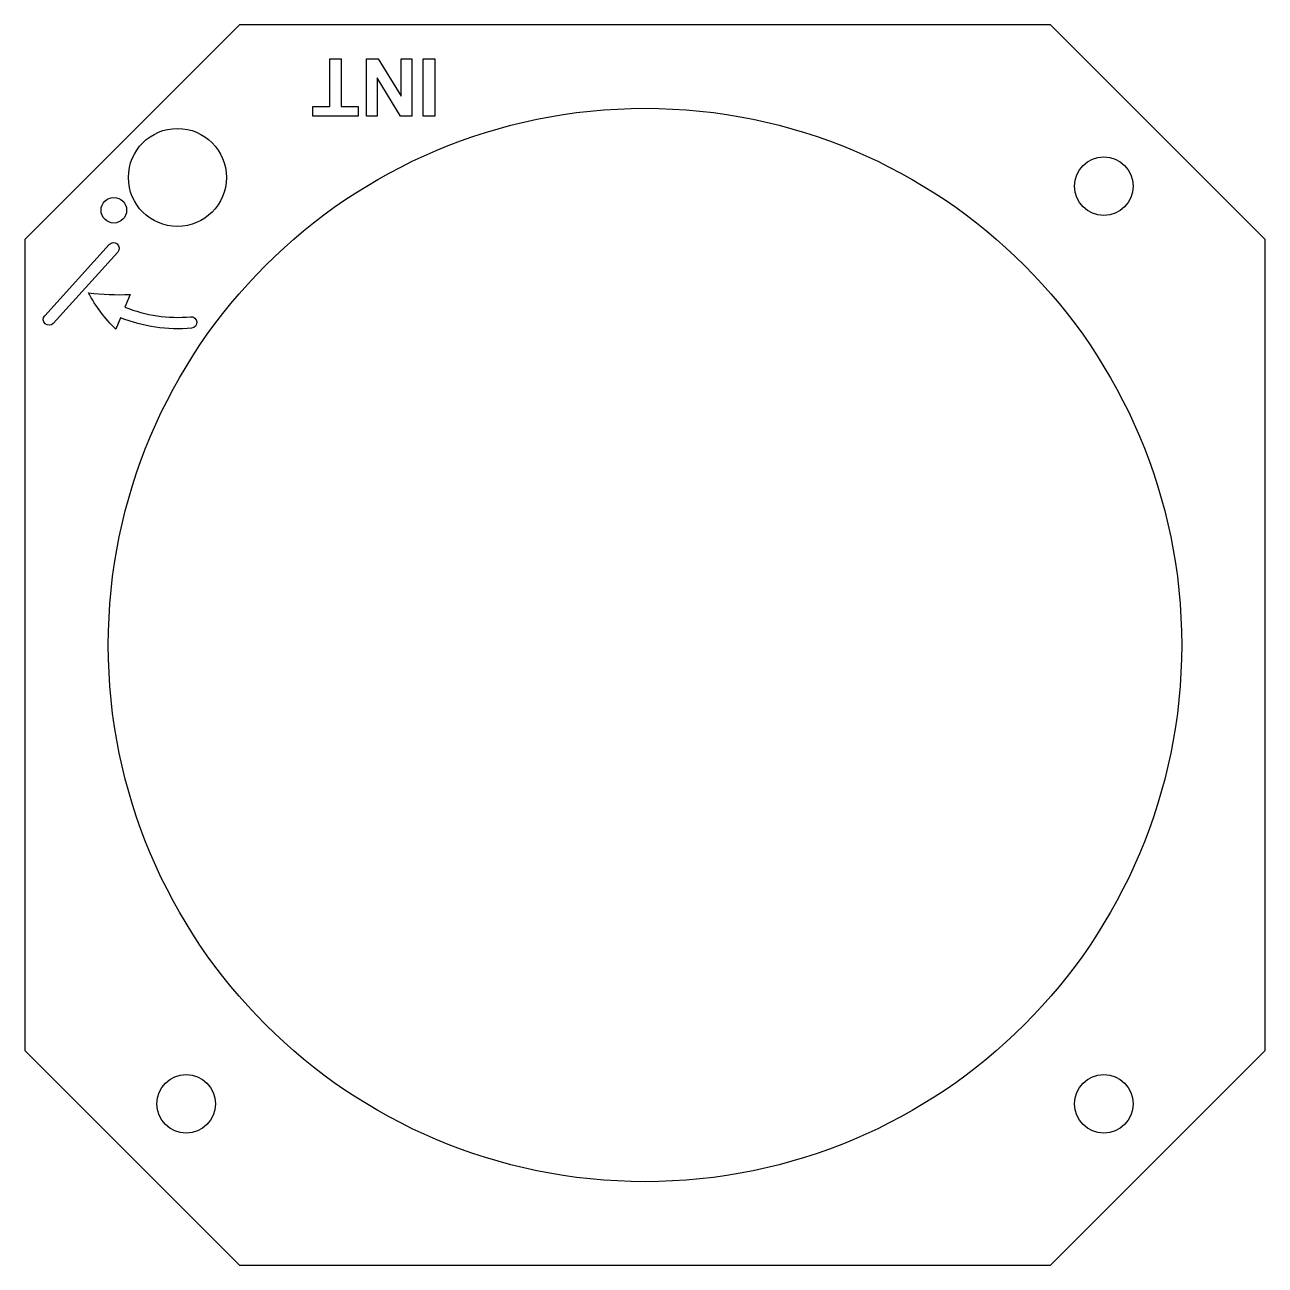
# Model space of a CAD drawing. Header units: inches. Extents: x -7.53 to -4.28, y -6.31 to -3.06.
import ezdxf

# ---------------------------------------------------------------- set-up
doc = ezdxf.new("R2010")
doc.units = ezdxf.units.IN
doc.layers.get('0').update_dxf_attribs({"linetype": 'CONTINUOUS'})

msp = doc.modelspace()

# ---------------------------------------------------------------- linework, layer by layer
for points in [[(-4.8375, -3.0625), (-6.9625, -3.0625), (-7.525, -3.625), (-7.525, -5.75), (-6.9625, -6.3125), (-4.8375, -6.3125), (-4.275, -5.75), (-4.275, -3.625)], [(-6.7262, -3.2766), (-6.7262, -3.1517), (-6.6959, -3.1517), (-6.6959, -3.2766), (-6.6513, -3.2766), (-6.6513, -3.302), (-6.7707, -3.302), (-6.7707, -3.2766)], [(-6.5389, -3.2498), (-6.5389, -3.1517), (-6.5107, -3.1517), (-6.5107, -3.302), (-6.5402, -3.302), (-6.6017, -3.2017), (-6.6017, -3.302), (-6.6299, -3.302), (-6.6299, -3.1517), (-6.5995, -3.1517)], [(-6.4814, -3.302), (-6.4814, -3.1517), (-6.4511, -3.1517), (-6.4511, -3.302)]]:
    msp.add_lwpolyline(points, close=True)
for points in [[(-7.4729, -3.8247), (-7.3039, -3.6378, -1), (-7.2816, -3.6579), (-7.4507, -3.8448, -1)], [(-7.2739, -3.83), (-7.2862, -3.8604, -0.078732), (-7.3581, -3.7646, 0.042095), (-7.2492, -3.7691), (-7.2627, -3.8022, 0.120201), (-7.0908, -3.8274, -1), (-7.088, -3.8573, -0.120201)]]:
    msp.add_lwpolyline(points, format="xyb", close=True)
for centre, radius in [((-5.9, -4.6875), 1.4062), ((-7.125, -3.4625), 0.1285), ((-4.6978, -3.4853), 0.0765), ((-7.2917, -3.5483), 0.0335), ((-7.1022, -5.8897), 0.0765), ((-4.6978, -5.8897), 0.0765)]:
    msp.add_circle(centre, radius)

doc.saveas('drawing.dxf')
